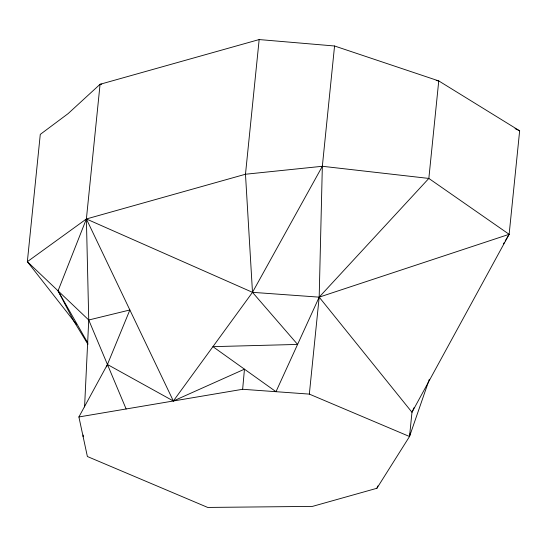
<?xml version="1.0" encoding="UTF-8"?>
<svg xmlns="http://www.w3.org/2000/svg" width="547" height="547" viewBox="0 0 547 547"><rect width="100%" height="100%" fill="white"/><g stroke="black" fill="none" stroke-linecap="round" stroke-linejoin="round"><path stroke-width="0.82" d="M429.32 379.276L409.518 436.513L309.335 394.107L319.181 297.151L322.34 166.281L334.559 45.996L259.162 39.562L100.067 84.293L68.081 113.646L40.28 134.391L27.35 261.678L76.546 324.467M83.137 436.738L83.219 435.029M84.573 406.913L88.744 320.002L86.385 218.971L100.067 84.293L101.763 84.183M78.898 416.958L242.642 389.279L244.461 369.177L173.358 400.992L107.438 364.487L129.871 309.978L88.744 320.002L27.35 261.678L86.385 218.971L245.48 174.24L322.34 166.281L428.841 178.431L509.134 234.314L411.987 412.274L409.518 436.513L376.897 488.28L312.467 506.392L207.71 507.438L87.383 456.513L78.898 416.958L107.438 364.487L106.631 366.893M259.162 39.562L245.48 174.24L252.495 292.324L297.589 344.425L212.927 346.654L275.989 391.693L319.181 297.151L428.841 178.431L438.749 80.915L334.559 45.996M505.237 240.906L509.134 234.314L519.65 130.808L438.749 80.915L436.219 80.525M409.518 436.513L410.229 433.197M87.964 344.343L73.845 321.164L58.05 290.84L86.385 218.971L252.495 292.324L319.181 297.151L509.134 234.314M376.897 488.28L377.881 485.907M414.065 407.638L411.987 412.274L319.181 297.151M322.34 166.281L252.495 292.324L173.358 400.992L86.385 218.971M503.507 243.832L504.375 242.369M242.642 389.279L309.335 394.107M515.048 128.634L519.65 130.808M58.05 290.84L87.964 343.297M88.744 320.002L126.131 408.971"/></g></svg>
